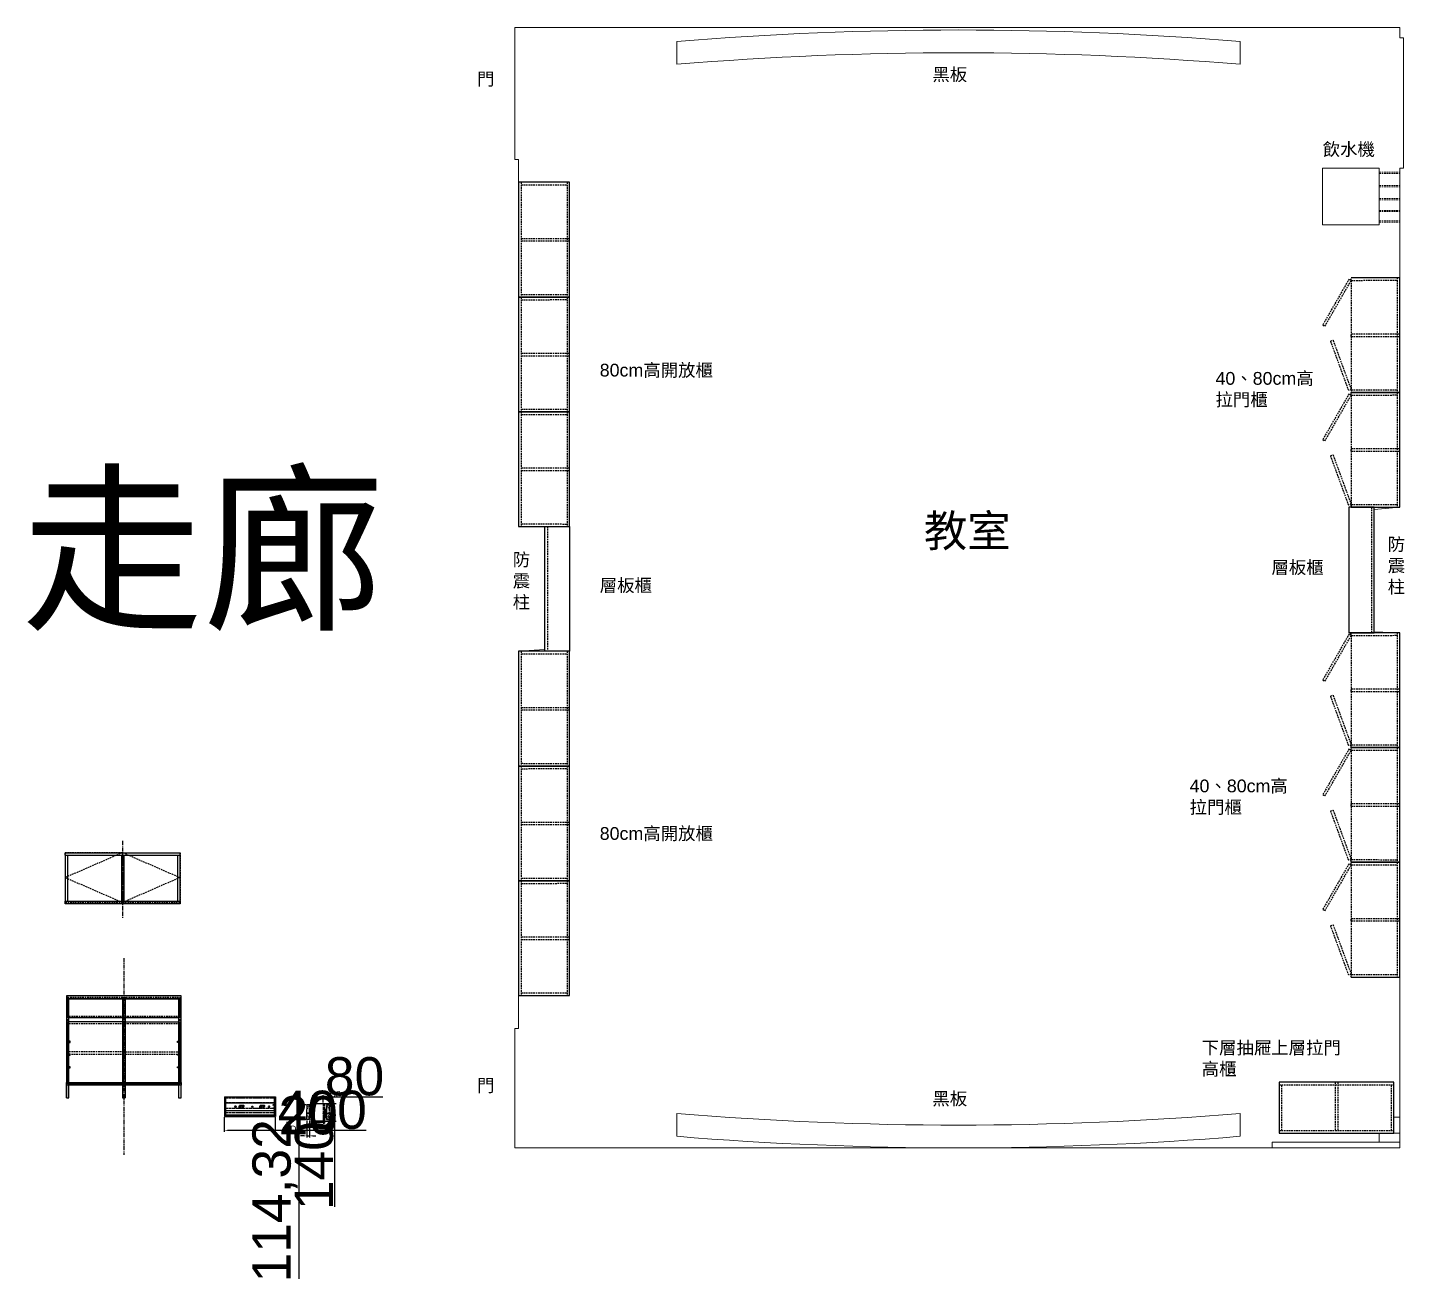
# Model space of a CAD drawing. Header units: millimetres. Extents: x -8279 to 76201, y -81 to 21625.
# Drawn here: x 2416 to 13214, y -81 to 9746 of the extents above; entities that cross this region are included whole.
import ezdxf

# ---------------------------------------------------------------- set-up
doc = ezdxf.new("R2010")
doc.units = ezdxf.units.MM
for name, pattern in [('ACAD_ISO03W100', [30, 12, -18]), ('CENTER', [50.8, 31.75, -6.35, 6.35, -6.35]), ('DASHDOT', [25.4, 12.7, -6.35, 0, -6.35]), ('DASHED', [19.05, 12.7, -6.35]), ('DASHED2', [9.525, 6.35, -3.175])]:
    doc.linetypes.add(name, pattern=pattern)
for name, color, linetype in [('Layer1', 1, 'Continuous'), ('五金配件', 4, 'Continuous'), ('抽屜', 7, 'Continuous'), ('虛線', 7, 'Continuous')]:
    doc.layers.add(name, color=color, linetype=linetype)
doc.styles.get("Standard").update_dxf_attribs({"font": 'Arial.ttf'})
doc.dimstyles.new('ISO-25', dxfattribs={"dimtxt": 30, "dimasz": 2.5, "dimexe": 1.25, "dimexo": 0.625, "dimtad": 1, "dimtxsty": 'Standard', "dimcen": 2.5, "dimadec": 0, "dimazin": 0, "dimtfac": 1, "dimtmove": 0, "dimatfit": 3, "dimfxl": 1, "dimarcsym": 0})

# ---------------------------------------------------------------- blocks, each defined once
blk = doc.blocks.new('runner_55_a')
at = {"color": 252}
for p, q in [((0, 0), (0, 12.8)), ((0, 0), (0, -12.8)), ((2, 16.3), (1.1, 17.1)), ((1.1, 0), (1.1, 12.3)), ((1.1, 0), (1.1, -12.3)), ((6.4, 12.7), (5.5, 13.5)), ((6, 0), (6, 7.9)), ((6, 0), (6, -7.9)), ((6.5, 9.1), (8.6, 10.9)), ((7.1, 0), (7.1, 7.9)), ((7.1, 0), (7.1, -7.9)), ((7.3, 8.2), (9.4, 10)), ((8.8, 11.2), (8.8, 16.8)), ((9.9, 11.2), (9.9, 17.3)), ((2, -16.3), (1.1, -17.1)), ((6.4, -12.7), (5.5, -13.5)), ((6.5, -9.1), (8.6, -10.9)), ((7.3, -8.2), (9.4, -10)), ((8.8, -11.2), (8.8, -16.8)), ((9.9, -11.2), (9.9, -17.3))]:
    blk.add_line(p, q, dxfattribs=at)
for points in [[(10.9, 0), (10.9, 20.2, 0.414214), (9.7, 21.4), (3.4, 21.4, 0.414214), (2.3, 20.2), (2.3, 18.7), (1.1, 18.7), (1.1, 20.2, -0.414214), (3.4, 22.5), (9.7, 22.5, -0.414214), (12, 20.2), (12, 0)], [(1.1, 17.1, -0.353511), (5.5, 17.7, -0.353511)], [(10.9, 0), (10.9, -20.2, -0.43), (9.8, -21.4), (3.4, -21.4, -0.414214), (2.3, -20.2), (2.3, -18.7), (1.1, -18.7), (1.1, -20.2, 0.414214), (3.4, -22.5), (9.8, -22.5, 0.422039), (12, -20.2), (12, 0)], [(5, 16.7, 0.358003), (2, 16.3)], [(1.1, -17.1, 0.353511), (5.5, -17.7, 0.353511)], [(5, -16.7, -0.358003), (2, -16.3)]]:
    blk.add_lwpolyline(points, format="xyb", dxfattribs=at)
for centre in [(3.8, 14.9), (6.5, 19.5), (3.8, -14.9), (6.5, -19.5)]:
    blk.add_circle(centre, 1.81, dxfattribs=at)
for centre, radius, start, end in [((1.1, 12.7), 1.15, 42.47659, 175.94233), ((1.3, 12.3), 0.191, 49.49126, 180), ((3.8, 15.1), 3.53, 229.49126, 317.65497), ((3.8, 15.1), 2.38, 222.34503, 317.65497), ((6.5, 19.5), 3.21, 239.26495, 307.47858), ((6.5, 19.5), 2.06, 239.26495, 316.31475), ((7.6, 7.9), 1.62, 130.71389, 180), ((7.6, 7.9), 0.477, 130.71389, 180), ((8.8, 17.3), 1.15, 4.05767, 137.52341), ((8.6, 16.8), 0.191, 0, 127.47858), ((8.3, 11.2), 0.477, 310.71389, 0), ((8.3, 11.2), 1.62, 310.71389, 0), ((1.1, -12.7), 1.15, 184.05767, 317.52341), ((1.3, -12.3), 0.191, 180, 310.50874), ((3.8, -15.1), 3.53, 42.34503, 130.50874), ((3.8, -15.1), 2.38, 42.34503, 137.65497), ((6.5, -19.5), 3.21, 52.52142, 120.73505), ((6.5, -19.5), 2.06, 43.68525, 120.73505), ((7.6, -7.9), 1.62, 180, 229.28611), ((7.6, -7.9), 0.477, 180, 229.28611), ((8.8, -17.3), 1.15, 222.47659, 355.94233), ((8.6, -16.8), 0.191, 232.52142, 0), ((8.3, -11.2), 0.477, 0, 49.28611), ((8.3, -11.2), 1.62, 0, 49.28611)]:
    blk.add_arc(centre, radius, start, end, dxfattribs=at)
blk = doc.blocks.new('SCREW6')
at = {"color": 252}
blk.add_line((-3.2, -1.1), (3.2, -1.1), dxfattribs=at)
at = {"color": 252, "ltscale": 1.2}
for p, q in [((-0.9, -3.1), (0.9, -2.5)), ((-0.9, -3.1), (-0.5, -3.2)), ((-0.9, -4), (0.9, -3.4)), ((-0.9, -4), (-0.5, -4.2)), ((-0.9, -4), (-0.5, -4.2)), ((-0.9, -4.9), (0.9, -4.4)), ((-0.9, -4.9), (-0.5, -5.1)), ((-0.9, -4.9), (-0.5, -5.1)), ((-0.9, -5.9), (0.9, -5.3)), ((-0.9, -5.9), (-0.5, -6)), ((-0.9, -5.9), (-0.5, -6)), ((-0.9, -6.8), (0.9, -6.2)), ((-0.9, -6.8), (-0.5, -6.9)), ((-0.9, -6.8), (-0.5, -6.9)), ((-0.9, -7.7), (0.9, -7.2)), ((-0.9, -7.7), (-0.5, -7.9)), ((-0.9, -7.7), (-0.5, -7.9)), ((-0.9, -8.7), (0.9, -8.1)), ((-0.9, -8.7), (-0.5, -8.8)), ((-0.9, -8.7), (-0.5, -8.8)), ((-0.9, -9.6), (0.9, -9)), ((-0.9, -9.6), (-0.5, -9.7)), ((-0.9, -9.6), (-0.5, -9.7)), ((-0.9, -10.5), (0.9, -9.9)), ((-0.9, -10.5), (-0.5, -10.7)), ((-0.9, -10.5), (-0.5, -10.7)), ((-0.9, -11.4), (0.9, -10.9)), ((-0.9, -11.4), (-0.5, -11.6)), ((-0.4, -12.4), (-0.8, -12.3)), ((-0.7, -12.3), (0.8, -11.8)), ((-0.6, -13.2), (0.7, -12.8)), ((-0.6, -13.2), (-0.3, -13.3)), ((-0.5, -1.1), (-0.5, -10.6)), ((-0.4, -14.1), (0.5, -13.8)), ((-0.4, -14.1), (-0.2, -14.1)), ((-0.2, -14.9), (0.2, -14.8)), ((-0.2, -14.9), (-0.1, -15)), ((0.1, -14.8), (0.2, -14.8)), ((0.3, -13.8), (0.5, -13.8)), ((0.4, -12.7), (0.7, -12.8)), ((0.5, -1.1), (0.5, -10.6)), ((0.5, -2.4), (0.9, -2.5)), ((0.5, -3.3), (0.9, -3.4)), ((0.5, -4.2), (0.9, -4.4)), ((0.5, -5.2), (0.9, -5.3)), ((0.5, -6.1), (0.9, -6.2)), ((0.5, -7), (0.9, -7.2)), ((0.5, -7.9), (0.9, -8.1)), ((0.5, -8.9), (0.9, -9)), ((0.5, -9.8), (0.9, -9.9)), ((0.5, -10.7), (0.9, -10.9)), ((0.5, -11.7), (0.8, -11.8))]:
    blk.add_line(p, q, dxfattribs=at)
at = {"color": 252}
for centre, radius, start, end in [((0, -1.8), 3.24, 128.00711, 166.89211), ((0, -5.2), 6.26, 71.42208, 108.57792), ((0, -1.8), 3.24, 13.10789, 51.99289)]:
    blk.add_arc(centre, radius, start, end, dxfattribs=at)
at = {"color": 252, "ltscale": 1.2}
for centre, start, end in [((26.1, -10.6), 180, 190.85362), ((-26.1, -10.6), 349.14638, 0)]:
    blk.add_arc(centre, 26.6, start, end, dxfattribs=at)
blk = doc.blocks.new('SCREW3')
at = {"color": 252, "ltscale": 1.2}
for p, q in [((0, 1.6), (1.1, 0.5)), ((0, -1.6), (0, 1.6)), ((1.1, 0.5), (3.6, 0.5)), ((2.6, 0.9), (2, -0.9)), ((2.6, 0.9), (2.7, 0.5)), ((2.6, 0.9), (2.7, 0.5)), ((3.5, 0.9), (2.9, -0.9)), ((3.5, 0.9), (3.7, 0.5)), ((3.5, 0.9), (3.7, 0.5)), ((4.4, 0.9), (3.9, -0.9)), ((4.4, 0.9), (4.6, 0.5)), ((5.3, 0.7), (4.8, -0.8)), ((5.4, 0.4), (5.3, 0.8)), ((6.2, 0.6), (5.8, -0.7)), ((6.2, 0.6), (6.3, 0.3)), ((7.1, 0.4), (6.8, -0.5)), ((7.1, 0.4), (7.1, 0.2)), ((7.9, 0.2), (7.8, -0.2)), ((7.9, 0.2), (8, 0.1)), ((0, -1.6), (1.1, -0.5)), ((1.1, -0.5), (3.6, -0.5)), ((1.9, -0.5), (2, -0.9)), ((2.8, -0.5), (2.9, -0.9)), ((3.7, -0.5), (3.9, -0.9)), ((4.7, -0.5), (4.8, -0.8)), ((5.7, -0.4), (5.8, -0.7)), ((6.8, -0.3), (6.8, -0.5)), ((7.8, -0.1), (7.8, -0.2))]:
    blk.add_line(p, q, dxfattribs=at)
for centre, start, end in [((3.6, -26.1), 79.14638, 90), ((3.6, 26.1), 270, 280.85362)]:
    blk.add_arc(centre, 26.6, start, end, dxfattribs=at)
blk = doc.blocks.new('*D4')
at = {"layer": 'Defpoints', "color": 0, "transparency": 16777216}
for p in [(4607, 1179), (4627, 1179), (4627, 1054)]:
    blk.add_point(p, dxfattribs=at)
at = {"layer": 'Layer1', "color": 0, "lineweight": -2, "transparency": 16777216}
for p, q in [((4607, 1173), (4607, 1041)), ((4627, 1173), (4627, 1041)), ((4582, 1054), (4557, 1054)), ((4607, 1054), (4627, 1054)), ((4652, 1054), (4677, 1054))]:
    blk.add_line(p, q, dxfattribs=at)
at = {"layer": 'Layer1', "color": 0, "transparency": 16777216}
for points in [[(4582, 1058), (4582, 1049), (4607, 1054)], [(4652, 1058), (4652, 1049), (4627, 1054)]]:
    blk.add_solid(points, dxfattribs=at)
at = {"layer": 'Layer1', "color": 0, "transparency": 16777216, "insert": (4617, 1213), "char_height": 300, "attachment_point": 5}
blk.add_mtext('20', dxfattribs=at)
blk = doc.blocks.new('*D5')
at = {"color": 0, "lineweight": -2, "transparency": 16777216}
for p, q in [((4601, 1297), (4531, 1297)), ((4544, 1272), (4544, 1208)), ((4601, 1183), (4531, 1183)), ((4544, 1183), (4544, -69))]:
    blk.add_line(p, q, dxfattribs=at)
at = {"color": 0, "transparency": 16777216}
for points in [[(4540, 1272), (4548, 1272), (4544, 1297)], [(4540, 1208), (4548, 1208), (4544, 1183)]]:
    blk.add_solid(points, dxfattribs=at)
at = {"layer": 'Defpoints', "color": 0, "transparency": 16777216}
for p in [(4607, 1297), (4544, 1183), (4607, 1183)]:
    blk.add_point(p, dxfattribs=at)
at = {"color": 0, "transparency": 16777216, "insert": (4357, 544), "char_height": 300, "attachment_point": 5, "rotation": 90}
blk.add_mtext('114,32', dxfattribs=at)
blk = doc.blocks.new('*D6')
at = {"color": 0, "lineweight": -2, "transparency": 16777216}
for p, q in [((3959, 1199), (3959, 1084)), ((4359, 1199), (4359, 1084)), ((3984, 1097), (4334, 1097)), ((4359, 1097), (5071, 1097))]:
    blk.add_line(p, q, dxfattribs=at)
at = {"color": 0, "transparency": 16777216}
for points in [[(3984, 1101), (3984, 1093), (3959, 1097)], [(4334, 1101), (4334, 1093), (4359, 1097)]]:
    blk.add_solid(points, dxfattribs=at)
at = {"layer": 'Defpoints', "color": 0, "transparency": 16777216}
for p in [(3959, 1205), (4359, 1205), (4359, 1097)]:
    blk.add_point(p, dxfattribs=at)
at = {"color": 0, "transparency": 16777216, "insert": (4727, 1256), "char_height": 300, "attachment_point": 5}
blk.add_mtext('400', dxfattribs=at)
blk = doc.blocks.new('*D7')
at = {"color": 0, "lineweight": -2, "transparency": 16777216}
for p, q in [((4654, 1314), (4654, 1372)), ((4679, 1359), (4709, 1359)), ((4734, 1314), (4734, 1372)), ((4734, 1359), (5201, 1359))]:
    blk.add_line(p, q, dxfattribs=at)
at = {"color": 0, "transparency": 16777216}
for points in [[(4679, 1364), (4679, 1355), (4654, 1359)], [(4709, 1364), (4709, 1355), (4734, 1359)]]:
    blk.add_solid(points, dxfattribs=at)
at = {"layer": 'Defpoints', "color": 0, "transparency": 16777216}
for p in [(4654, 1308), (4734, 1359), (4734, 1308)]:
    blk.add_point(p, dxfattribs=at)
at = {"color": 0, "transparency": 16777216, "insert": (4980, 1519), "char_height": 300, "attachment_point": 5}
blk.add_mtext('80', dxfattribs=at)
blk = doc.blocks.new('*D8')
at = {"color": 0, "lineweight": -2, "transparency": 16777216}
for p, q in [((4740, 1308), (4836, 1308)), ((4824, 1283), (4824, 1193)), ((4740, 1168), (4836, 1168)), ((4824, 1168), (4824, 497))]:
    blk.add_line(p, q, dxfattribs=at)
at = {"color": 0, "transparency": 16777216}
for points in [[(4820, 1283), (4828, 1283), (4824, 1308)], [(4820, 1193), (4828, 1193), (4824, 1168)]]:
    blk.add_solid(points, dxfattribs=at)
at = {"layer": 'Defpoints', "color": 0, "transparency": 16777216}
for p in [(4734, 1308), (4734, 1168), (4824, 1168)]:
    blk.add_point(p, dxfattribs=at)
at = {"color": 0, "transparency": 16777216, "insert": (4664, 820), "char_height": 300, "attachment_point": 5, "rotation": 90}
blk.add_mtext('140', dxfattribs=at)

msp = doc.modelspace()

# ---------------------------------------------------------------- linework, layer by layer
at = {"lineweight": 5}
for p, q in [((6236.777, 8712.49), (6236.777, 9746.49)), ((6236.777, 9746.49), (6266.777, 9746.49)), ((13176.777, 9664.49), (13176.777, 9746.49)), ((7506.777, 9636.761), (7506.777, 9458.15)), ((11926.777, 9458.15), (11926.777, 9636.761)), ((13176.777, 9664.49), (13206.777, 9664.49)), ((13206.777, 8644.49), (13206.777, 9664.49)), ((6236.777, 8712.49), (6266.777, 8712.49)), ((13016.777, 8644.49), (12571.777, 8644.49)), ((12571.777, 8644.49), (12571.777, 8199.49)), ((13016.777, 8644.49), (13016.777, 8199.49)), ((13176.777, 8644.49), (13206.777, 8644.49)), ((12571.777, 8199.49), (12976.777, 8199.49)), ((12976.777, 8199.49), (13016.777, 8199.49)), ((12976.777, 5967.49), (13176.777, 5984.49)), ((6471.777, 5826.49), (6266.777, 5832.49)), ((13176.777, 4999.49), (12976.777, 5006.49)), ((6266.777, 4854.49), (6471.777, 4869.49)), ((6236.777, 959.49), (6236.777, 1894.49)), ((6236.777, 1894.49), (6266.777, 1894.49)), ((7506.777, 1050.218), (7506.777, 1228.829)), ((11926.777, 1050.218), (11926.777, 1228.829)), ((6236.777, 959.49), (6266.777, 959.49))]:
    msp.add_line(p, q, dxfattribs=at)
at = {"color": 1, "linetype": 'DASHED'}
for p, q in [((6286.777, 8532.49), (6286.777, 7632.49)), ((6646.777, 8532.49), (6646.777, 7632.49)), ((6286.777, 8511.474), (6646.777, 8512.49)), ((6286.777, 8092.49), (6666.777, 8092.49)), ((6286.777, 8072.49), (6666.777, 8072.49)), ((12796.777, 7763.474), (12796.777, 7784.49)), ((13156.777, 7784.49), (13156.777, 6884.49)), ((12796.777, 7763.474), (13156.777, 7764.49)), ((12796.777, 7763.474), (12796.836, 6884.49)), ((6286.777, 7653.505), (6646.777, 7652.49)), ((6286.777, 7632.49), (6286.777, 6732.49)), ((6286.777, 7611.474), (6646.777, 7612.49)), ((6646.777, 7632.49), (6646.777, 6732.49)), ((12796.777, 7344.49), (13176.777, 7344.49)), ((12796.777, 7324.49), (12796.777, 7344.49)), ((12796.777, 7324.49), (13176.777, 7324.49)), ((6286.777, 7192.49), (6666.777, 7192.49)), ((6286.777, 7172.49), (6666.777, 7172.49)), ((12796.777, 6905.505), (13156.777, 6904.49)), ((12796.777, 6863.474), (12796.777, 6884.49)), ((12796.777, 6863.474), (13156.777, 6864.49)), ((12796.777, 6863.474), (12796.836, 5984.49)), ((13156.777, 6884.49), (13156.777, 5984.49)), ((6286.777, 6753.505), (6646.777, 6752.49)), ((6286.777, 6732.49), (6286.777, 5832.49)), ((6286.777, 6711.474), (6646.777, 6712.49)), ((6646.777, 6732.49), (6646.777, 5832.49)), ((12796.777, 6444.49), (13176.777, 6444.49)), ((12796.777, 6424.49), (12796.777, 6444.49)), ((12796.777, 6424.49), (13176.777, 6424.49)), ((6286.777, 6292.49), (6666.777, 6292.49)), ((6286.777, 6272.49), (6666.777, 6272.49)), ((12796.777, 6005.505), (13156.777, 6004.49)), ((6286.777, 5853.505), (6646.777, 5852.49)), ((12796.777, 4978.474), (12796.777, 4999.49)), ((12796.777, 4978.474), (13156.777, 4979.49)), ((12796.777, 4978.474), (12796.836, 4120.505)), ((13156.777, 4999.49), (13156.777, 4099.49)), ((6286.777, 4854.49), (6286.777, 3954.49)), ((6286.777, 4833.474), (6646.777, 4834.49)), ((6646.777, 4854.49), (6646.777, 3954.49)), ((12796.777, 4559.49), (13176.777, 4559.49)), ((12796.777, 4539.49), (12796.777, 4559.49)), ((12796.777, 4539.49), (13176.777, 4539.49)), ((6286.777, 4414.49), (6666.777, 4414.49)), ((6286.777, 4394.49), (6666.777, 4394.49)), ((12796.777, 4120.505), (13156.777, 4119.49)), ((12796.777, 4099.49), (12796.836, 4120.505)), ((12796.777, 4078.474), (12796.777, 4099.49)), ((12796.777, 4078.474), (13156.777, 4079.49)), ((12796.777, 4078.474), (12796.836, 3220.505)), ((13156.777, 4099.49), (13156.777, 3199.49)), ((6286.777, 3975.505), (6646.777, 3974.49)), ((6286.777, 3954.49), (6286.777, 3054.49)), ((6286.777, 3933.474), (6646.777, 3934.49)), ((6646.777, 3954.49), (6646.777, 3054.49)), ((12796.777, 3659.49), (13176.777, 3659.49)), ((12796.777, 3639.49), (12796.777, 3659.49)), ((12796.777, 3639.49), (13176.777, 3639.49)), ((6286.777, 3514.49), (6666.777, 3514.49)), ((6286.777, 3494.49), (6666.777, 3494.49)), ((12796.777, 3220.505), (13156.777, 3219.49)), ((12796.777, 3199.49), (12796.836, 3220.505)), ((12796.777, 3178.474), (12796.777, 3199.49)), ((12796.777, 3178.474), (13156.777, 3179.49)), ((12796.777, 3178.474), (12796.836, 2320.505)), ((13156.777, 3199.49), (13156.777, 2299.49)), ((6286.777, 3075.505), (6646.777, 3074.49)), ((6286.777, 3054.49), (6286.777, 2154.49)), ((6286.777, 3033.474), (6646.777, 3034.49)), ((6646.777, 3054.49), (6646.777, 2154.49)), ((12796.777, 2759.49), (13176.777, 2759.49)), ((12796.777, 2739.49), (12796.777, 2759.49)), ((12796.777, 2739.49), (13176.777, 2739.49)), ((6286.777, 2614.49), (6666.777, 2614.49)), ((6286.777, 2594.49), (6666.777, 2594.49)), ((12796.777, 2320.505), (13156.777, 2319.49)), ((12796.777, 2299.49), (12796.836, 2320.505)), ((6286.777, 2175.505), (6646.777, 2174.49))]:
    msp.add_line(p, q, dxfattribs=at)
at = {"linetype": 'DASHED', "lineweight": 5}
for p, q in [((13016.777, 8611.601), (13176.777, 8611.601)), ((13016.777, 8601.746), (13176.777, 8601.746)), ((13016.777, 8506.312), (13176.777, 8506.312)), ((13016.777, 8496.673), (13176.777, 8496.673)), ((13016.777, 8404.954), (13176.777, 8404.954)), ((13016.777, 8395.315), (13176.777, 8395.315)), ((13016.777, 8312.229), (13176.777, 8312.229)), ((13016.777, 8302.59), (13176.777, 8302.59)), ((13016.777, 8230.303), (13176.777, 8230.303)), ((13016.777, 8220.664), (13176.777, 8220.664))]:
    msp.add_line(p, q, dxfattribs=at)
at = {"color": 2, "linetype": 'DASHED'}
for p, q in [((12956.777, 5984.49), (12956.777, 4999.49)), ((6492.338, 5832.49), (6492.338, 4854.49))]:
    msp.add_line(p, q, dxfattribs=at)
for p, q in [((12976.777, 5006.49), (12976.777, 5967.49)), ((6471.777, 4869.49), (6471.777, 5826.49)), ((2711.637, 3274.688), (3171.637, 3274.688)), ((2711.637, 3254.688), (2711.637, 3274.688)), ((2711.637, 3254.688), (3151.637, 3254.688)), ((3151.637, 3254.688), (3151.637, 2894.688)), ((3151.637, 3254.688), (3611.637, 3254.688)), ((3171.637, 3274.688), (3611.637, 3274.688)), ((3171.637, 3254.688), (3171.637, 2894.688)), ((3611.637, 3254.688), (3611.637, 3274.688)), ((2720.62, 2131.138), (2720.62, 1351.138)), ((2740.62, 2131.138), (2720.62, 2131.138)), ((2740.62, 1351.138), (2740.62, 2131.138)), ((3160.62, 2141.138), (3160.62, 1351.138)), ((3180.62, 2141.138), (3180.62, 1351.138)), ((3620.62, 2131.138), (3600.62, 2131.138)), ((3600.62, 2131.138), (3600.62, 1351.138)), ((3620.62, 1351.138), (3620.62, 2131.138)), ((2720.62, 1351.138), (2720.62, 1451.138)), ((2720.62, 1351.138), (2740.62, 1351.138)), ((3160.62, 1351.138), (3180.62, 1351.138)), ((3600.62, 1351.138), (3620.62, 1351.138)), ((4359.231, 1348.564), (4359.231, 1234.248))]:
    msp.add_line(p, q)
at = {"linetype": 'CENTER'}
for p, q in [((3161.637, 3366.681), (3161.637, 2757.971)), ((3170.62, 2448.251), (3170.62, 904.362))]:
    msp.add_line(p, q, dxfattribs=at)
at = {"linetype": 'DASHED'}
for p, q in [((3160.137, 3274.688), (2711.637, 3079.688)), ((3163.137, 3274.688), (3611.637, 3079.688)), ((2711.637, 3079.688), (3160.137, 2884.688)), ((3611.637, 3079.688), (3163.137, 2884.688)), ((2720.62, 2151.138), (2730.62, 2151.138)), ((2720.62, 2151.138), (2720.62, 2141.138)), ((3620.62, 2151.138), (3610.62, 2151.138)), ((2740.62, 1993.138), (3600.62, 1993.138)), ((2740.62, 1933.765), (3600.62, 1933.765)), ((2740.62, 1715.138), (3160.62, 1715.138)), ((2740.62, 1695.138), (3160.62, 1695.138)), ((3180.62, 1713.705), (3600.62, 1713.705)), ((3180.62, 1693.705), (3600.62, 1693.705))]:
    msp.add_line(p, q, dxfattribs=at)
at = {"color": 3, "linetype": 'DASHED'}
for p, q in [((12231.777, 1454.49), (13131.777, 1454.49)), ((12251.777, 1094.49), (12251.777, 1454.49)), ((12671.777, 1474.49), (12671.777, 1094.49)), ((12691.777, 1474.49), (12691.777, 1094.49)), ((13111.777, 1094.49), (13111.777, 1454.49)), ((12231.777, 1094.49), (13131.777, 1094.49))]:
    msp.add_line(p, q, dxfattribs=at)
at = {"color": 42}
for p, q in [((3959.231, 1359.804), (3959.231, 1204.804)), ((3959.231, 1359.804), (4359.231, 1359.804)), ((3969.231, 1359.804), (3969.231, 1219.804)), ((4349.231, 1359.804), (4349.231, 1219.804)), ((4359.231, 1359.804), (4359.231, 1204.804)), ((4643.893, 1308.1), (4743.893, 1308.1)), ((3959.231, 1219.804), (4359.231, 1219.804)), ((3959.231, 1209.804), (4359.231, 1209.804)), ((3959.231, 1204.804), (4359.231, 1204.804))]:
    msp.add_line(p, q, dxfattribs=at)
at = {"linetype": 'DASHED2'}
for p, q in [((4359.231, 1348.564), (3959.231, 1348.564)), ((3959.231, 1346.961), (3959.231, 1232.646)), ((4359.231, 1313.923), (3959.231, 1313.923)), ((4626.893, 1296.861), (4606.893, 1262.22)), ((4626.893, 1182.545), (4626.893, 1296.861)), ((4760.892, 1296.861), (4760.892, 1182.545)), ((4780.892, 1262.22), (4760.892, 1296.861)), ((4359.231, 1268.889), (3959.231, 1268.889)), ((4359.231, 1234.248), (3959.231, 1234.248)), ((4606.893, 1217.186), (4606.893, 1262.22)), ((4606.893, 1217.186), (4626.893, 1182.545)), ((4760.892, 1182.545), (4780.892, 1217.186)), ((4780.892, 1262.22), (4780.892, 1217.186))]:
    msp.add_line(p, q, dxfattribs=at)
at = {"color": 252, "linetype": 'DASHDOT', "ltscale": 0.2}
for p, q in [((4173.231, 1282.048), (4184.565, 1282.048)), ((4178.898, 1287.715), (4178.898, 1276.381)), ((4306.898, 1282.048), (4318.231, 1282.048)), ((4312.565, 1287.715), (4312.565, 1276.381))]:
    msp.add_line(p, q, dxfattribs=at)
at = {"color": 42, "linetype": 'DASHED2'}
msp.add_line((4648.893, 1168.1), (4648.893, 1158.1), dxfattribs=at)
at = {"lineweight": 5}
for points in [[(13176.777, 9746.49), (6266.777, 9746.49)], [(6266.777, 8712.49), (6266.777, 5832.49)], [(13176.777, 5984.49), (13176.777, 8644.49)], [(6266.777, 959.49), (13176.777, 959.49), (13176.777, 4999.49)], [(6266.777, 4854.49), (6266.777, 1894.49)]]:
    msp.add_lwpolyline(points, dxfattribs=at)
at = {"color": 1}
for points in [[(6266.777, 7632.49), (6666.777, 7632.49), (6666.777, 8532.49), (6266.777, 8532.49)], [(6266.777, 6732.49), (6666.777, 6732.49), (6666.777, 7632.49), (6266.777, 7632.49)], [(6266.777, 5832.49), (6666.777, 5832.49), (6666.777, 6732.49), (6266.777, 6732.49)], [(6266.777, 3954.49), (6666.777, 3954.49), (6666.777, 4854.49), (6266.777, 4854.49)], [(6266.777, 3054.49), (6666.777, 3054.49), (6666.777, 3954.49), (6266.777, 3954.49)], [(6266.777, 2154.49), (6666.777, 2154.49), (6666.777, 3054.49), (6266.777, 3054.49)]]:
    msp.add_lwpolyline(points, close=True, dxfattribs=at)
for points in [[(12796.777, 6884.49), (13176.777, 6884.49), (13176.777, 7784.49), (12796.777, 7784.49)], [(12796.777, 5984.49), (13176.777, 5984.49), (13176.777, 6884.49), (12796.777, 6884.49)], [(12796.777, 4099.49), (13176.777, 4099.49), (13176.777, 4999.49), (12776.777, 4999.49)], [(12796.777, 3199.49), (13176.777, 3199.49), (13176.777, 4099.49), (12796.777, 4099.49)], [(12796.777, 2299.49), (13176.777, 2299.49), (13176.777, 3199.49), (12796.777, 3199.49)]]:
    msp.add_lwpolyline(points, dxfattribs=at)
at = {"color": 1, "linetype": 'DASHED'}
for points in [[(12573.584, 7414.235), (12590.937, 7404.29), (12796.777, 7763.474), (12779.425, 7773.418)], [(12635.246, 7287.2), (12654.019, 7294.096), (12796.777, 6905.505), (12778.004, 6898.609)], [(12573.584, 6514.235), (12590.937, 6504.29), (12796.777, 6863.474), (12779.425, 6873.418)], [(12635.246, 6387.2), (12654.019, 6394.096), (12796.777, 6005.505), (12778.004, 5998.609)], [(12573.584, 4629.235), (12590.937, 4619.29), (12796.777, 4978.474), (12779.425, 4988.418)], [(12635.246, 4502.2), (12654.019, 4509.096), (12796.777, 4120.505), (12778.004, 4113.609)], [(12573.584, 3729.235), (12590.937, 3719.29), (12796.777, 4078.474), (12779.425, 4088.418)], [(12635.246, 3602.2), (12654.019, 3609.096), (12796.777, 3220.505), (12778.004, 3213.609)], [(12573.584, 2829.235), (12590.937, 2819.29), (12796.777, 3178.474), (12779.425, 3188.418)], [(12635.246, 2702.2), (12654.019, 2709.096), (12796.777, 2320.505), (12778.004, 2313.609)], [(2740.62, 1787.138), (2750.62, 1787.138), (2750.62, 1795.138), (2740.62, 1795.138)], [(3600.62, 1787.138), (3590.62, 1787.138), (3590.62, 1795.138), (3600.62, 1795.138)], [(2740.62, 1687.138), (2750.62, 1687.138), (2750.62, 1695.138), (2740.62, 1695.138)], [(3600.62, 1687.138), (3590.62, 1687.138), (3590.62, 1695.138), (3600.62, 1695.138)], [(2740.62, 1587.138), (2750.62, 1587.138), (2750.62, 1595.138), (2740.62, 1595.138)], [(3600.62, 1587.138), (3590.62, 1587.138), (3590.62, 1595.138), (3600.62, 1595.138)]]:
    msp.add_lwpolyline(points, close=True, dxfattribs=at)
at = {"color": 2}
for points in [[(12776.777, 4999.49), (12976.777, 4999.49), (12976.777, 5984.49), (12776.777, 5984.49)], [(6666.777, 4854.49), (6471.777, 4854.49), (6471.777, 5832.49), (6666.777, 5832.49)]]:
    msp.add_lwpolyline(points, close=True, dxfattribs=at)
at = {"linetype": 'DASHED'}
for points in [[(2711.637, 2884.688), (3160.137, 2884.688), (3160.137, 3274.688), (2711.637, 3274.688)], [(3611.637, 2884.688), (3163.137, 2884.688), (3163.137, 3274.688), (3611.637, 3274.688)], [(2730.62, 1461.138), (2730.62, 2141.138), (3610.62, 2141.138), (3610.62, 1461.138)]]:
    msp.add_lwpolyline(points, close=True, dxfattribs=at)
for points in [[(2711.637, 3254.688), (2711.637, 2894.688), (2731.637, 2894.688), (2731.637, 3254.688)], [(3591.637, 3254.688), (3591.637, 2894.688), (3611.637, 2894.688), (3611.637, 3254.688)], [(3169.12, 1978.138), (2731.62, 1978.138), (2731.62, 2128.138), (3169.12, 2128.138)]]:
    msp.add_lwpolyline(points)
for points in [[(2711.637, 2874.688), (2711.637, 2894.688), (3611.637, 2894.688), (3611.637, 2874.688)], [(3620.62, 2151.138), (2720.62, 2151.138), (2720.62, 2131.138), (3620.62, 2131.138)], [(3169.12, 1978.138), (3169.12, 2128.138)], [(3172.12, 2128.138), (3609.62, 2128.138), (3609.62, 1978.138), (3172.12, 1978.138)], [(3169.12, 1462.138), (3169.12, 1948.138), (2731.62, 1948.138), (2731.62, 1462.138)], [(3172.12, 1462.138), (3172.12, 1948.138), (3609.62, 1948.138), (3609.62, 1462.138)], [(2720.62, 1451.138), (2720.62, 1471.138), (3620.62, 1471.138), (3620.62, 1451.138)]]:
    msp.add_lwpolyline(points, close=True)
at = {"color": 3}
msp.add_lwpolyline([(12231.777, 1074.49), (13131.777, 1074.49), (13131.777, 1474.49), (12231.777, 1474.49)], close=True, dxfattribs=at)
at = {"lineweight": 5}
for points in [[(13131.777, 1199.49), (13131.777, 1074.49), (13176.777, 1074.49), (13176.777, 1199.49)], [(12176.777, 959.49), (13176.777, 959.49), (13176.777, 1004.49), (12176.777, 1004.49)], [(13014.63, 1004.49), (13176.777, 1004.49), (13176.777, 1074.49), (13014.63, 1074.49)]]:
    msp.add_lwpolyline(points, close=True, dxfattribs=at)
for centre, start, end in [((9716.777, -17234.015), 85.2982632, 94.7017368), ((9716.777, -17412.626), 85.2982632, 94.7017368), ((9716.777, 28099.605), 265.2982632, 274.7017368), ((9716.777, 27920.994), 265.2982632, 274.7017368)]:
    msp.add_arc(centre, 26961.505, start, end, dxfattribs=at)
at = {"layer": 'Layer1', "color": 4}
for p, q in [((4626.893, 1296.861), (4606.893, 1296.861)), ((4606.893, 1296.861), (4606.893, 1262.22)), ((4760.892, 1296.861), (4780.892, 1296.861)), ((4780.892, 1296.861), (4780.892, 1262.22)), ((4606.893, 1182.545), (4606.893, 1217.186)), ((4780.892, 1182.545), (4780.892, 1217.186)), ((4626.893, 1182.545), (4606.893, 1182.545)), ((4760.892, 1182.545), (4780.892, 1182.545))]:
    msp.add_line(p, q, dxfattribs=at)
at = {"layer": 'Layer1', "color": 42}
for p, q in [((4643.893, 1153.1), (4653.893, 1153.1)), ((4733.893, 1153.1), (4743.893, 1153.1))]:
    msp.add_line(p, q, dxfattribs=at)
at = {"layer": '五金配件', "color": 252, "linetype": 'ACAD_ISO03W100', "ltscale": 0.05}
for centre in [(4178.898, 1282.048), (4312.565, 1282.048)]:
    msp.add_circle(centre, 4.25, dxfattribs=at)
at = {"layer": '抽屜', "color": 42, "linetype": 'DASHED2'}
for p, q in [((4643.893, 1153.1), (4643.893, 1308.1)), ((4653.893, 1153.1), (4653.893, 1308.1)), ((4733.893, 1308.1), (4733.893, 1153.1)), ((4743.893, 1308.1), (4743.893, 1153.1)), ((4738.893, 1168.1), (4648.893, 1168.1)), ((4738.893, 1158.1), (4648.893, 1158.1)), ((4738.893, 1168.1), (4738.893, 1158.1))]:
    msp.add_line(p, q, dxfattribs=at)
at = {"layer": '虛線', "color": 252, "linetype": 'DASHED', "ltscale": 0.1}
msp.add_lwpolyline([(3959.231, 1313.923), (4359.231, 1313.923), (4359.231, 1296.048), (4341.731, 1296.048, 1), (4341.731, 1291.965), (4359.231, 1291.965), (4359.231, 1272.131), (4341.731, 1272.131, 1), (4341.731, 1268.048), (4359.231, 1268.048), (4359.231, 1250.173), (3959.231, 1250.173)], format="xyb", dxfattribs=at)
for points in [[(4050.538, 1278.548, 1), (4050.538, 1285.548), (4043.538, 1285.548, 1), (4043.538, 1278.548)], [(4112.815, 1293.131), (4112.815, 1290.798), (4081.315, 1290.798, 0.414213562), (4077.815, 1287.298), (4077.815, 1276.798, 0.414213562), (4081.315, 1273.298), (4112.815, 1273.298), (4112.815, 1270.965), (4081.315, 1270.965, -0.414213562), (4075.481, 1276.798), (4075.481, 1287.298, -0.414213562), (4081.315, 1293.131)], [(4110.481, 1278.548, 1), (4110.481, 1285.548), (4103.481, 1285.548, 1), (4103.481, 1278.548)], [(4274.898, 1293.131), (4274.898, 1290.798), (4243.398, 1290.798, 0.414213562), (4239.898, 1287.298), (4239.898, 1276.798, 0.414213562), (4243.398, 1273.298), (4274.898, 1273.298), (4274.898, 1270.965), (4243.398, 1270.965, -0.414213562), (4237.565, 1276.798), (4237.565, 1287.298, -0.414213562), (4243.398, 1293.131)], [(4272.565, 1278.548, 1), (4272.565, 1285.548), (4265.565, 1285.548, 1), (4265.565, 1278.548)], [(4312.565, 1278.548, 1), (4312.565, 1285.548), (4305.565, 1285.548, 1), (4305.565, 1278.548)]]:
    msp.add_lwpolyline(points, format="xyb", close=True, dxfattribs=at)
for centre in [(4085.981, 1282.048), (4178.898, 1282.048), (4248.065, 1282.048)]:
    msp.add_circle(centre, 3.5, dxfattribs=at)

# ---------------------------------------------------------------- block references
at = {"ltscale": 0.1, "xscale": 1.416666666666667, "yscale": 1.416666666666667, "zscale": 1.416666666666667}
for name, p, rotation in [('SCREW6', (4630.037, 1230.6), 270), ('SCREW3', (4746.668, 1230.6), 180), ('SCREW6', (4757.748, 1230.6), 89.99999999999999)]:
    msp.add_blockref(name, p, dxfattribs=dict(at, rotation=rotation))
at = {"xscale": -1.416674318181641, "yscale": 1.416674318181641, "zscale": 1.416674318181641}
msp.add_blockref('runner_55_a', (4643.893, 1230.6), dxfattribs=at)
at = {"ltscale": 0.1, "xscale": 1.416666666666667, "yscale": 1.416666666666667, "zscale": 1.416666666666667}
msp.add_blockref('SCREW3', (4641.117, 1230.6), dxfattribs=at)
at = {"xscale": -1.416674318181641, "yscale": 1.416674318181641, "zscale": 1.416674318181641, "rotation": 180}
msp.add_blockref('runner_55_a', (4743.893, 1230.6), dxfattribs=at)

# ---------------------------------------------------------------- texts
at = {"color": 3, "linetype": 'DASHED'}
msp.add_text('走廊', height=1045.8405, dxfattribs=at).set_placement((2367.238, 5131.148))
at = {"color": 1, "linetype": 'DASHED', "char_height": 100, "attachment_point": 1}
for s, insert in [('{\\fPMingLiU|b0|i0|c136|p18;\\C256;門}', (5940.62, 9393.007)), ('{\\fPMingLiU|b0|i0|c136|p18;\\C256;黑板}', (9511.993, 9428.785)), ('{\\fPMingLiU|b0|i0|c136|p18;\\C256;飲水機}', (12573.045, 8841.381)), ('80cm{\\fPMingLiU|b0|i0|c136|p18;高開放櫃}', (6903.172, 7109.412)), ('40{\\fPMingLiU|b0|i0|c136|p18;、}80cm{\\fPMingLiU|b0|i0|c136|p18;高}\\P{\\fPMingLiU|b0|i0|c136|p18;拉門櫃}', (11732.378, 7044.771)), ('{\\fPMingLiU|b0|i0|c136|p18;\\C256;防\\P震\\P柱}', (13082.77, 5743.605)), ('{\\fPMingLiU|b0|i0|c136|p18;\\C256;防\\P震\\P柱}', (6221.037, 5623.674)), ('40{\\fPMingLiU|b0|i0|c136|p18;、}80cm{\\fPMingLiU|b0|i0|c136|p18;高}\\P{\\fPMingLiU|b0|i0|c136|p18;拉門櫃}', (11529.479, 3848.272)), ('80cm{\\fPMingLiU|b0|i0|c136|p18;高開放櫃}', (6903.172, 3475.301)), ('{\\fPMingLiU|b0|i0|c136|p18;\\C256;門}', (5940.62, 1498.896)), ('{\\fPMingLiU|b0|i0|c136|p18;\\C256;黑板}', (9511.993, 1395.268))]:
    msp.add_mtext_dynamic_manual_height_columns(s, width=2067.87846, gutter_width=12.5, heights=[0], dxfattribs=dict(at, insert=insert))
at = {"linetype": 'DASHED', "insert": (9444.478, 5924.112), "char_height": 250, "attachment_point": 1}
msp.add_mtext_dynamic_manual_height_columns('{\\fPMingLiU|b0|i0|c136|p18;教室}', width=2162.02147, gutter_width=12.5, heights=[0], dxfattribs=at)
at = {"color": 2, "linetype": 'DASHED', "char_height": 100, "attachment_point": 1}
for insert in [(12171.239, 5562.231), (6903.172, 5421.309)]:
    msp.add_mtext_dynamic_manual_height_columns('{\\fPMingLiU|b0|i0|c136|p18;層板櫃}', width=2067.87846, gutter_width=12.5, heights=[0], dxfattribs=dict(at, insert=insert))
at = {"color": 3, "linetype": 'DASHED', "insert": (11624.076, 1794.747), "char_height": 100, "attachment_point": 1}
msp.add_mtext_dynamic_manual_height_columns('{\\fPMingLiU|b0|i0|c136|p18;下層抽屜上層拉門\\P高櫃}', width=2067.87846, gutter_width=12.5, heights=[0], dxfattribs=at)
at = {"char_height": 50, "attachment_point": 1}
for s, insert in [('D8', (4784.125, 1404.627)), ('D7', (4474.125, 1133.57))]:
    msp.add_mtext_dynamic_manual_height_columns(s, width=19.27876, gutter_width=50, heights=[0], dxfattribs=dict(at, insert=insert))

# ---------------------------------------------------------------- dimensions: what is measured, and where the dimension line sits
at = {"color": 5}
for base, p1, p2, picture, middle in [((4733.893, 1359.369), (4653.893, 1308.1), (4733.893, 1308.1), '*D7', (4979.706, 1518.791)), ((4359.231, 1096.821), (3959.231, 1204.804), (4359.231, 1204.804), '*D6', (4727.419, 1256.243))]:
    dim = msp.add_linear_dim(base=base, p1=p1, p2=p2, dimstyle='ISO-25', override={"dimscale": 10}, dxfattribs=at)
    dim.commit()
    dim.dimension.update_dxf_attribs({"geometry": picture, "text_midpoint": middle})
for base, p1, p2, picture, middle in [((4543.908, 1182.545), (4606.893, 1296.861), (4606.893, 1182.545), '*D5', (4357.371, 544.235)), ((4823.751, 1168.1), (4733.893, 1308.1), (4733.893, 1168.1), '*D8', (4664.329, 820.07))]:
    dim = msp.add_linear_dim(base=base, p1=p1, p2=p2, angle=90, dimstyle='ISO-25', override={"dimscale": 10}, dxfattribs=at)
    dim.commit()
    dim.dimension.update_dxf_attribs({"geometry": picture, "text_midpoint": middle})
at = {"layer": 'Layer1', "color": 5}
dim = msp.add_linear_dim(base=(4626.893, 1053.568), p1=(4606.893, 1178.795), p2=(4626.893, 1178.795), dimstyle='ISO-25', override={"dimscale": 10}, dxfattribs=at)
dim.commit()
dim.dimension.update_dxf_attribs({"geometry": '*D4', "text_midpoint": (4616.893, 1053.568), "dimtype": 160})

doc.saveas('drawing.dxf')
